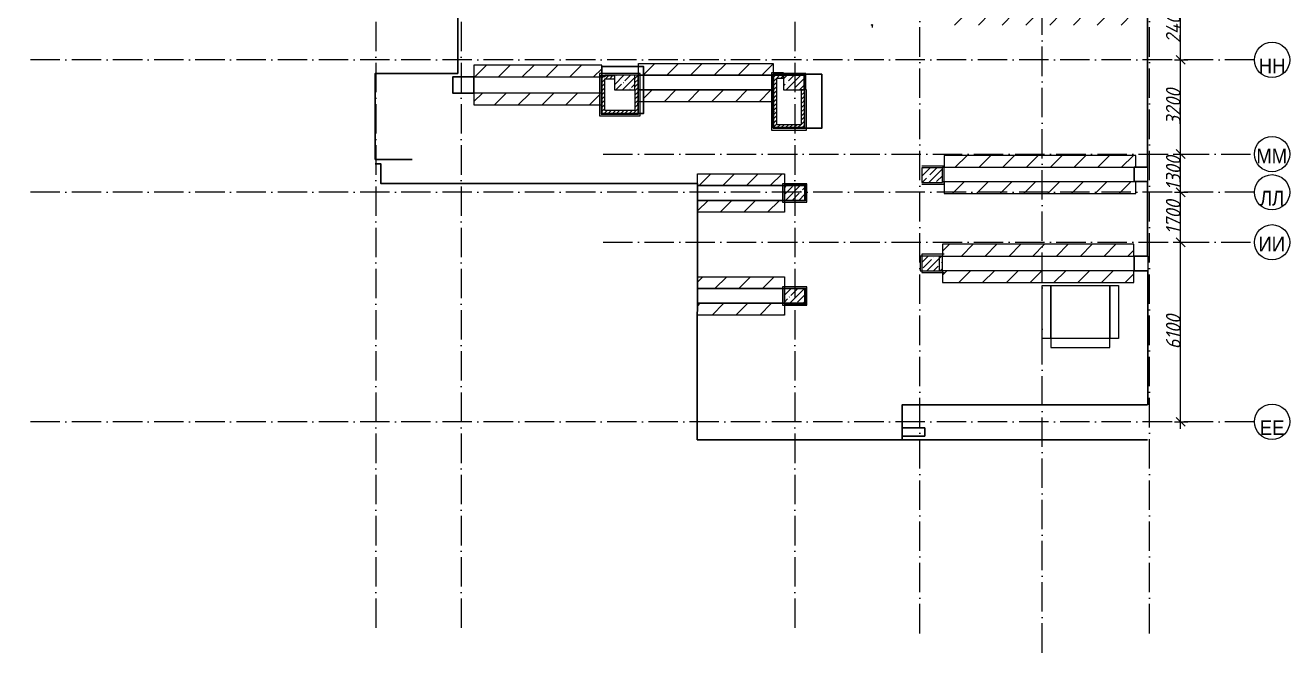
# Model space of a CAD drawing. Header units: millimetres. Extents: x 6277 to 253996, y -115614 to 184496.
# Drawn here: x 52700 to 95682, y 82356 to 103683 of the extents above; entities that cross this region are included whole.
import ezdxf

# ---------------------------------------------------------------- set-up
doc = ezdxf.new("R2010")
doc.units = ezdxf.units.MM
doc.linetypes.add('50_200_ШТРИХ_1Т_ш5_п1_п1_', pattern=[1400, 1000, -200, 0, -200])
for name, color, linetype, lineweight in [('A-ANNO-DIMS', 7, 'Continuous', 9), ('A-WALL', 7, 'Continuous', 5), ('A-WALL-FNSH-1', 7, 'Continuous', 5), ('I-WALL', 7, 'Continuous', 5), ('S-COLS', 7, 'Continuous', 9), ('S-COLS-1', 7, 'Continuous', 5), ('Ограждение', 7, 'Continuous', 9), ('Ограждение-1', 7, 'Continuous', 20)]:
    doc.layers.add(name, color=color, linetype=linetype, lineweight=lineweight)
for name, color, linetype, lineweight, true_color in [('A-FLOR-1', 7, 'Continuous', 5, 0xc0c0c0), ('I-WALL-15', 7, 'Continuous', 5, 0x787878), ('Оси-1', 7, 'Continuous', 20, 0xaaaaaa), ('Оси-2', 7, 'Continuous', 9, 0xaaaaaa), ('Оси-3', 7, '50_200_ШТРИХ_1Т_ш5_п1_п1_', 9, 0xaaaaaa)]:
    doc.layers.add(name, color=color, linetype=linetype, lineweight=lineweight, true_color=true_color)
doc.styles.add('Arial', font='arial.ttf', dxfattribs={"width": 0.9, "height": 500})
doc.styles.add('ISOCPEUR_I_1', font='isocpeui.ttf', dxfattribs={"width": 0.9, "height": 500})
doc.dimstyles.new('ISO-2_5_0_9К_БОЛЬШОЙ', dxfattribs={"dimscale": 304.8, "dimtxt": 497.990588, "dimasz": 0.984252, "dimexe": 0.787402, "dimexo": 0, "dimgap": 0, "dimtad": 1, "dimdec": 0, "dimzin": 0, "dimdsep": 46, "dimtxsty": 'ISOCPEUR_I_1', "dimblk1": 'OBLIQUE', "dimblk2": 'OBLIQUE', "dimsah": 1, "dimcen": 0.09, "dimdle": 0.787402, "dimazin": 0, "dimtfac": 1, "dimtdec": 4, "dimtix": 1, "dimtmove": 0, "dimatfit": 3, "dimfxl": 1, "dimtvp": 1, "dimtolj": 1, "dimtzin": 0, "dimarcsym": 2})
pattern_1 = [(45, (-10346.96, 34851.68), (-228.0985, 228.0985), []), (45, (-10118.86, 34851.68), (-228.0985, 228.0985), [403.225, -80.645, 6.706, -73.939])]
pattern_2 = [(0, (-10374.66, 34904.68), (406.4, 101.6), [6.706, -298.094, 6.706, -298.094, -1625.6]), (0, (-10374.66, 34904.68), (406.4, 101.6), [-609.6, 6.706, -602.894, 6.706, -298.094, -711.2]), (0, (-10374.66, 34904.68), (406.4, 101.6), [-1524, 6.706, -196.494, 6.706, -501.294]), (120, (-10222.26, 34955.48), (-291.18818, 301.15272), [6.706, -298.094, 6.706, -298.094, -1625.6]), (120, (-10222.26, 34955.48), (-291.18818, 301.15272), [-609.6, 6.706, -602.894, 6.706, -298.094, -711.2]), (120, (-10222.26, 34955.48), (-291.18818, 301.15272), [-1524, 6.706, -196.494, 6.706, -501.294]), (240, (-10171.46, 35158.68), (-115.21182, -402.75272), [6.706, -298.094, 6.706, -298.094, -1625.6]), (240, (-10171.46, 35158.68), (-115.21182, -402.75272), [-609.6, 6.706, -602.894, 6.706, -298.094, -711.2]), (240, (-10171.46, 35158.68), (-115.21182, -402.75272), [-1524, 6.706, -196.494, 6.706, -501.294])]
pattern_3 = [(45, (-10374.66, 34904.68), (-70.71068, 70.71068), [])]

# ---------------------------------------------------------------- blocks, each defined once
blk = doc.blocks.new('BSC_Колонна _Прямоугольная - 500х700-V240-АИ_План этажа_Стены_3')
at = {"layer": 'S-COLS-1'}
h = blk.add_hatch(dxfattribs=at)
h.set_pattern_fill('FP_168', color=256, style=0, pattern_type=2)
h.set_pattern_definition([(315, (-64381.04, 93900), (228.0985, 228.0985), []), (315, (-64381.04, 93671.9), (228.0985, 228.0985), [403.225, -80.645, 6.706, -73.939])])
h.paths.add_polyline_path([(-250, 350), (-250, -350), (250, -350), (250, 350), (-17, 350)])
for p, q in [((250, 350), (-250, 350)), ((-250, 350), (-250, -350)), ((250, -350), (250, 350)), ((-250, -350), (250, -350))]:
    blk.add_line(p, q, dxfattribs=at)
blk = doc.blocks.new('BSC_Колонна _Прямоугольная - 500х700-V252-АИ_План этажа_Стены_3')
at = {"layer": 'S-COLS-1'}
h = blk.add_hatch(dxfattribs=at)
h.set_pattern_fill('FP_180', color=256, style=0, pattern_type=2)
h.set_pattern_definition([(315, (-61381.04, 93900), (228.0985, 228.0985), []), (315, (-61381.04, 93671.9), (228.0985, 228.0985), [403.225, -80.645, 6.706, -73.939])])
h.paths.add_polyline_path([(-250, 350), (-250, -350), (250, -350), (250, 350), (152, 350)])
for p, q in [((250, 350), (-250, 350)), ((-250, 350), (-250, -350)), ((250, -350), (250, 350)), ((-250, -350), (250, -350))]:
    blk.add_line(p, q, dxfattribs=at)
blk = doc.blocks.new('BSC_Колонна _Прямоугольная - 500х700-V299-АИ_План этажа_Стены_3')
at = {"layer": 'S-COLS-1'}
h = blk.add_hatch(dxfattribs=at)
h.set_pattern_fill('FP_205', color=256, style=0, pattern_type=2)
h.set_pattern_definition([(315, (-66830.7, 83450), (228.0985, 228.0985), []), (315, (-66830.7, 83221.9), (228.0985, 228.0985), [403.225, -80.645, 6.706, -73.939])])
h.paths.add_polyline_path([(-250, 350), (-250, -350), (250, -350), (250, 350)])
for p, q in [((250, 350), (-250, 350)), ((-250, 350), (-250, -350)), ((250, -350), (250, 350)), ((-250, -350), (250, -350))]:
    blk.add_line(p, q, dxfattribs=at)
blk = doc.blocks.new('О_Балясина_Труба_ГОСТ 86452 - О_Балясина_Труба_ГОСТ 8645-68 2-26159581-АИ_План этажа_Стены_3')
at = {"layer": 'Ограждение-1'}
for p, q in [((10, 20), (-10, 20)), ((-10, 20), (-10, -20)), ((-7, -17), (-7, 17)), ((-7, 17), (7, 17)), ((7, 17), (7, -17)), ((10, -20), (10, 20)), ((-10, -20), (10, -20)), ((7, -17), (-7, -17))]:
    blk.add_line(p, q, dxfattribs=at)
blk = doc.blocks.new('Ось сетки - Круг_Ø6_00__ISO-2_5_0_9K_-17386508-АИ_План этажа_Стены_3')
at = {"layer": 'Оси-1'}
blk.add_circle((0, 0), 3, dxfattribs=at)
blk = doc.blocks.new('_Oblique')
at = {"color": 0, "linetype": 'ByBlock', "lineweight": -2}
blk.add_line((-0.5, -0.5), (0.5, 0.5), dxfattribs=at)
blk = doc.blocks.new('*D31')
at = {"layer": 'A-ANNO-DIMS', "color": 0, "lineweight": -2, "transparency": 16777216}
for p, q in [((45339, 96306), (45791, 96306)), ((45551, 89966), (45551, 96546)), ((45339, 90206), (45791, 90206))]:
    blk.add_line(p, q, dxfattribs=at)
at = {"layer": 'Defpoints', "color": 0, "transparency": 16777216}
for p in [(45339, 96306), (45551, 96306), (45339, 90206)]:
    blk.add_point(p, dxfattribs=at)
at = {"layer": 'A-ANNO-DIMS', "color": 0, "lineweight": -2, "transparency": 16777216, "xscale": 300, "yscale": 300, "zscale": 300}
for p, rotation in [((45551, 96306), 90), ((45551, 90206), 270)]:
    blk.add_blockref('_Oblique', p, dxfattribs=dict(at, rotation=rotation))
at = {"layer": 'A-ANNO-DIMS', "color": 0, "transparency": 16777216, "insert": (45301, 93256), "char_height": 500, "width": 1402.04, "attachment_point": 5, "rotation": 90, "style": 'ISOCPEUR_I_1'}
blk.add_mtext('\\A1;6100', dxfattribs=at)
blk = doc.blocks.new('*D32')
at = {"layer": 'A-ANNO-DIMS', "color": 0, "lineweight": -2, "transparency": 16777216}
for p, q in [((45339, 98006), (45791, 98006)), ((45551, 96066), (45551, 98246)), ((45339, 96306), (45791, 96306))]:
    blk.add_line(p, q, dxfattribs=at)
at = {"layer": 'Defpoints', "color": 0, "transparency": 16777216}
for p in [(45339, 98006), (45551, 98006), (45339, 96306)]:
    blk.add_point(p, dxfattribs=at)
at = {"layer": 'A-ANNO-DIMS', "color": 0, "lineweight": -2, "transparency": 16777216, "xscale": 300, "yscale": 300, "zscale": 300}
for p, rotation in [((45551, 98006), 90), ((45551, 96306), 270)]:
    blk.add_blockref('_Oblique', p, dxfattribs=dict(at, rotation=rotation))
at = {"layer": 'A-ANNO-DIMS', "color": 0, "transparency": 16777216, "insert": (45298, 97156), "char_height": 500, "width": 1402.04, "attachment_point": 5, "rotation": 90, "style": 'ISOCPEUR_I_1'}
blk.add_mtext('\\A1;1700', dxfattribs=at)
blk = doc.blocks.new('*D33')
at = {"layer": 'A-ANNO-DIMS', "color": 0, "lineweight": -2, "transparency": 16777216}
for p, q in [((45339, 99306), (45791, 99306)), ((45551, 97766), (45551, 99546)), ((45339, 98006), (45791, 98006))]:
    blk.add_line(p, q, dxfattribs=at)
at = {"layer": 'Defpoints', "color": 0, "transparency": 16777216}
for p in [(45339, 99306), (45551, 99306), (45339, 98006)]:
    blk.add_point(p, dxfattribs=at)
at = {"layer": 'A-ANNO-DIMS', "color": 0, "lineweight": -2, "transparency": 16777216, "xscale": 300, "yscale": 300, "zscale": 300}
for p, rotation in [((45551, 99306), 90), ((45551, 98006), 270)]:
    blk.add_blockref('_Oblique', p, dxfattribs=dict(at, rotation=rotation))
at = {"layer": 'A-ANNO-DIMS', "color": 0, "transparency": 16777216, "insert": (45301, 98656), "char_height": 500, "width": 1402.04, "attachment_point": 5, "rotation": 90, "style": 'ISOCPEUR_I_1'}
blk.add_mtext('\\A1;1300', dxfattribs=at)
blk = doc.blocks.new('*D34')
at = {"layer": 'A-ANNO-DIMS', "color": 0, "lineweight": -2, "transparency": 16777216}
for p, q in [((45551, 99066), (45551, 102746)), ((45339, 102506), (45791, 102506)), ((45339, 99306), (45791, 99306))]:
    blk.add_line(p, q, dxfattribs=at)
at = {"layer": 'Defpoints', "color": 0, "transparency": 16777216}
for p in [(45339, 102506), (45551, 102506), (45339, 99306)]:
    blk.add_point(p, dxfattribs=at)
at = {"layer": 'A-ANNO-DIMS', "color": 0, "lineweight": -2, "transparency": 16777216, "xscale": 300, "yscale": 300, "zscale": 300}
for p, rotation in [((45551, 102506), 90), ((45551, 99306), 270)]:
    blk.add_blockref('_Oblique', p, dxfattribs=dict(at, rotation=rotation))
at = {"layer": 'A-ANNO-DIMS', "color": 0, "transparency": 16777216, "insert": (45301, 100906), "char_height": 500, "width": 1516.96, "attachment_point": 5, "rotation": 90, "style": 'ISOCPEUR_I_1'}
blk.add_mtext('\\A1;3200', dxfattribs=at)
blk = doc.blocks.new('*D35')
at = {"layer": 'A-ANNO-DIMS', "color": 0, "lineweight": -2, "transparency": 16777216}
for p, q in [((45339, 104906), (45791, 104906)), ((45551, 102266), (45551, 105146)), ((45339, 102506), (45791, 102506))]:
    blk.add_line(p, q, dxfattribs=at)
at = {"layer": 'Defpoints', "color": 0, "transparency": 16777216}
for p in [(45339, 104906), (45551, 104906), (45339, 102506)]:
    blk.add_point(p, dxfattribs=at)
at = {"layer": 'A-ANNO-DIMS', "color": 0, "lineweight": -2, "transparency": 16777216, "xscale": 300, "yscale": 300, "zscale": 300}
for p, rotation in [((45551, 104906), 90), ((45551, 102506), 270)]:
    blk.add_blockref('_Oblique', p, dxfattribs=dict(at, rotation=rotation))
at = {"layer": 'A-ANNO-DIMS', "color": 0, "transparency": 16777216, "insert": (45301, 103706), "char_height": 500, "width": 1562.92, "attachment_point": 5, "rotation": 90, "style": 'ISOCPEUR_I_1'}
blk.add_mtext('\\A1;2400', dxfattribs=at)
blk = doc.blocks.new('osi')
at = {"layer": 'Оси-3'}
for p, q in [((18190.8, 126205.7), (18190.8, 83013.9)), ((21090.8, 126205.7), (21090.8, 83013.9)), ((32440.8, 126205.7), (32440.8, 83013.9)), ((36690.8, 83013.9), (36690.8, 126205.7)), ((40840.8, 82355.8), (40840.8, 126205.7)), ((44490.8, 83013.9), (44490.8, 126205.7)), ((48058.7, 102505.8), (6276.8, 102505.8)), ((25922, 99305.8), (48058.7, 99305.8)), ((48058.7, 98005.8), (6276.8, 98005.8)), ((25922, 96305.8), (48058.7, 96305.8)), ((48058.7, 90205.8), (6276.8, 90205.8))]:
    blk.add_line(p, q, dxfattribs=at)
at = {"layer": 'Оси-1', "xscale": 199.9999999999999, "yscale": 199.9999999999999, "zscale": 199.9999999999999}
for p, rotation in [((48658.7, 102505.8), 89.9999999999998), ((48658.7, 99305.8), 269.9999999999995), ((48658.7, 98005.8), 89.9999999999998), ((48658.7, 96305.8), 269.9999999999995), ((48658.7, 90205.8), 89.9999999999998)]:
    blk.add_blockref('Ось сетки - Круг_Ø6_00__ISO-2_5_0_9K_-17386508-АИ_План этажа_Стены_3', p, dxfattribs=dict(at, rotation=rotation))
at = {"layer": 'Оси-2', "char_height": 500, "attachment_point": 5, "line_spacing_factor": 0.936439, "style": 'Arial'}
for s, insert, width in [('\\pxqc,t4.572,9.144,13.716,18.288,22.86,27.432,32.004,36.576,41.148,45.72,50.292,54.864,59.436,64.008,68.58,73.152,77.724,82.296,86.868,91.44,96.012,100.584,105.156,109.728,114.3,118.872,123.444,128.016,132.588,137.16,141.732,146.304;{НН}', (48658.5, 102302.9), 916.2), ('\\pxqc,t4.572,9.144,13.716,18.288,22.86,27.432,32.004,36.576,41.148,45.72,50.292,54.864,59.436,64.008,68.58,73.152,77.724,82.296,86.868,91.44,96.012,100.584,105.156,109.728,114.3,118.872,123.444,128.016,132.588,137.16,141.732,146.304;{ММ}', (48647.3, 99244), 1036.8), ('\\pxqc,t4.572,9.144,13.716,18.288,22.86,27.432,32.004,36.576,41.148,45.72,50.292,54.864,59.436,64.008,68.58,73.152,77.724,82.296,86.868,91.44,96.012,100.584,105.156,109.728,114.3,118.872,123.444,128.016,132.588,137.16,141.732,146.304;{ЛЛ}', (48657.6, 97802.9), 846), ('\\pxqc,t4.572,9.144,13.716,18.288,22.86,27.432,32.004,36.576,41.148,45.72,50.292,54.864,59.436,64.008,68.58,73.152,77.724,82.296,86.868,91.44,96.012,100.584,105.156,109.728,114.3,118.872,123.444,128.016,132.588,137.16,141.732,146.304;{ИИ}', (48648.2, 96244), 916.2), ('\\pxqc,t4.572,9.144,13.716,18.288,22.86,27.432,32.004,36.576,41.148,45.72,50.292,54.864,59.436,64.008,68.58,73.152,77.724,82.296,86.868,91.44,96.012,100.584,105.156,109.728,114.3,118.872,123.444,128.016,132.588,137.16,141.732,146.304;{ЕЕ}', (48657.6, 90002.9), 846)]:
    blk.add_mtext(s, dxfattribs=dict(at, insert=insert, width=width))
at = {"layer": 'A-ANNO-DIMS'}
for base, p1, p2, override, picture, middle in [((45551.2, 104905.8), (45339.1, 102505.8), (45339.1, 104905.8), {"dimpost": '<>', "dimfxl": 2400}, '*D35', (45301.2, 103705.8)), ((45551.2, 102505.8), (45339.1, 99305.8), (45339.1, 102505.8), {"dimpost": '<>', "dimfxl": 3200}, '*D34', (45301.2, 100905.8)), ((45551.2, 99305.8), (45339.1, 98005.8), (45339.1, 99305.8), {"dimpost": '<>', "dimfxl": 1300}, '*D33', (45301.2, 98655.8)), ((45551.2, 98005.8), (45339.1, 96305.8), (45339.1, 98005.8), {"dimpost": '<>', "dimfxl": 1700}, '*D32', (45298, 97155.8)), ((45551.2, 96305.8), (45339.1, 90205.8), (45339.1, 96305.8), {"dimpost": '<>', "dimfxl": 6100}, '*D31', (45301.2, 93255.8))]:
    dim = blk.add_linear_dim(base=base, p1=p1, p2=p2, angle=90, dimstyle='ISO-2_5_0_9К_БОЛЬШОЙ', override=override, dxfattribs=at)
    dim.commit()
    dim.dimension.update_dxf_attribs({"geometry": picture, "text_midpoint": middle})

msp = doc.modelspace()

# ---------------------------------------------------------------- hatches: boundary and pattern name
h = msp.add_hatch()
h.set_pattern_fill('ANSI31', color=3, scale=180)
h.paths.add_polyline_path([(72220.3, 101380.4), (67950.4, 101380.4), (67950.4, 100980.4), (72220.3, 100980.4)])
h.paths.add_polyline_path([(72300.3, 102277.4), (72304.1, 102325.4), (67950.4, 102325.4), (67950.4, 101925.4), (72220.3, 101925.4), (72220.3, 102045.4), (72300.3, 102045.4)])
h.paths.add_polyline_path([(78063.8, 101485.4), (73716.3, 101485.4), (73716.3, 101085.4), (78063.8, 101085.4)])
h.paths.add_polyline_path([(78123.8, 102385.4), (73545.3, 102385.4), (73545.3, 102277.4), (73716.3, 102277.4), (73716.3, 101985.4), (78063.8, 101985.4), (78063.8, 102065.4), (78123.8, 102065.4)])
h.paths.add_polyline_path([(72727.2, 104618), (72667.2, 104618), (72667.2, 104738), (67950.4, 104738), (67950.4, 104338), (72727.2, 104338)])
h.paths.add_polyline_path([(72727.2, 105635.4), (67950.4, 105635.4), (67950.4, 105238), (72727.2, 105238)])
h.paths.add_polyline_path([(78503, 97672.4), (78443, 97672.4), (78443, 97732.4), (75553.7, 97732.4), (75553.2, 97332.4), (78503, 97332.4)])
h.paths.add_polyline_path([(78503, 98632.4), (75549.9, 98632.4), (75549.9, 98305.8), (75554.4, 98305.8), (75554.3, 98232.4), (78443, 98232.4), (78443, 98292.4), (78503, 98292.4)])
h.paths.add_polyline_path([(78503, 94172.4), (78443, 94172.4), (78443, 94232.4), (75549.9, 94232.4), (75549.9, 93832.4), (78503, 93832.4)])
h.paths.add_polyline_path([(78503, 95132.4), (75550.4, 95132.4), (75549.9, 94736.1), (75549.9, 94732.4), (78443, 94732.4), (78443, 94792.4), (78503, 94792.4)])
h.paths.add_polyline_path([(90386.2, 95340.4), (83877.2, 95340.4), (83877.2, 95337.8), (83877.2, 94940.4), (90386.2, 94940.4)])
h.paths.add_polyline_path([(90386.2, 96237.8), (83877.2, 96237.8), (83877.2, 95840.4), (90386.2, 95840.4)])
h.paths.add_polyline_path([(90446.2, 98360.4), (83937.2, 98360.4), (83937.2, 97963.1), (90446.2, 97963.1)])
h.paths.add_polyline_path([(90446.2, 99260.4), (83937.2, 99260.4), (83937.2, 98860.4), (90446.2, 98860.4)])
h.paths.add_polyline_path([(90386.2, 104090.4), (83937.2, 104090.4), (83937.2, 104027.8), (83877.2, 104027.8), (83877.2, 103690.4), (90386.2, 103690.4)])
h.paths.add_polyline_path([(90386.2, 104987.8), (83877.2, 104987.8), (83877.2, 104647.8), (83937.2, 104647.8), (83937.2, 104590.4), (90386.2, 104590.4)])
h.paths.add_polyline_path([(90386.2, 107440.4), (83937.2, 107440.4), (83937.2, 107377.8), (83877.2, 107377.8), (83877.2, 107040.4), (90386.2, 107040.4)])
h.paths.add_polyline_path([(90386.2, 108337.8), (83877.2, 108337.8), (83877.2, 107997.8), (83937.2, 107997.8), (83937.2, 107940.4), (90386.2, 107940.4)])
h.paths.add_polyline_path([(90386.2, 113290.4), (83937.2, 113290.4), (83937.2, 113227.8), (83877.2, 113227.8), (83877.2, 112890.4), (90386.2, 112890.4)])
h.paths.add_polyline_path([(90386.2, 114187.8), (83877.2, 114187.8), (83877.2, 113847.8), (83937.2, 113847.8), (83937.2, 113790.4), (90386.2, 113790.4)])
h.paths.add_polyline_path([(77973, 110156.4), (73382.4, 110156.4), (73382.4, 109756.4), (77973, 109756.4)])
h.paths.add_polyline_path([(77973, 111081.4), (73369.4, 111081.4), (73369.4, 110681.4), (77973, 110681.4)])
h.paths.add_polyline_path([(77973, 112532.4), (73382.4, 112532.4), (73382.4, 112132.4), (77973, 112132.4)])
h.paths.add_polyline_path([(78159.2, 113432.4), (74557.5, 113432.4), (74557.5, 113032.4), (77973, 113032.4), (77973, 113056.7), (78099.2, 113056.7), (78099.2, 113092.4), (78159.2, 113092.4)])
h.paths.add_polyline_path([(78297.2, 117553.4), (73387.4, 117553.4), (73387.4, 117153.4), (78297.2, 117153.4)])
h.paths.add_polyline_path([(78297.2, 116653.4), (73387.4, 116653.4), (73387.4, 116253.4), (78297.2, 116253.4)])
at = {"layer": 'I-WALL'}
h = msp.add_hatch(dxfattribs=at)
h.set_pattern_fill('FP_5', color=256, style=0, pattern_type=2)
h.set_pattern_definition(pattern_3)
h.paths.add_polyline_path([(72300.3, 100685.4), (72400.3, 100685.4), (72400.3, 101925.4), (72300.3, 101925.4)])
h = msp.add_hatch(dxfattribs=at)
h.set_pattern_fill('FP_5', color=256, style=0, pattern_type=2)
h.set_pattern_definition(pattern_3)
h.paths.add_polyline_path([(72400.3, 101865.4), (72725.3, 101865.4), (72725.3, 101965.4), (72400.3, 101965.4), (72400.3, 101925.4)])
h = msp.add_hatch(dxfattribs=at)
h.set_pattern_fill('FP_5', color=256, style=0, pattern_type=2)
h.set_pattern_definition(pattern_3)
h.paths.add_polyline_path([(73525.3, 100685.4), (73525.3, 101985.4), (73425.3, 101985.4), (73425.3, 100685.4)])
h = msp.add_hatch(dxfattribs=at)
h.set_pattern_fill('FP_5', color=256, style=0, pattern_type=2)
h.set_pattern_definition(pattern_3)
h.paths.add_polyline_path([(78475.3, 101885.4), (78475.3, 101985.4), (78143.8, 101985.4), (78143.8, 101885.4), (78243.8, 101885.4)])
h = msp.add_hatch(dxfattribs=at)
h.set_pattern_fill('FP_5', color=256, style=0, pattern_type=2)
h.set_pattern_definition(pattern_3)
h.paths.add_polyline_path([(78243.8, 100302.9), (78243.8, 101885.4), (78143.8, 101885.4), (78143.8, 100302.9)])
h = msp.add_hatch(dxfattribs=at)
h.set_pattern_fill('FP_5', color=256, style=0, pattern_type=2)
h.set_pattern_definition(pattern_3)
h.paths.add_polyline_path([(79175.3, 100202.9), (79175.3, 101485.4), (79075.3, 101485.4), (79075.3, 100202.9)])
h = msp.add_hatch(dxfattribs=at)
h.set_pattern_fill('FP_5', color=256, style=0, pattern_type=2)
h.set_pattern_definition(pattern_3)
h.paths.add_polyline_path([(72400.3, 100685.4), (73425.3, 100685.4), (73425.3, 100785.4), (72400.3, 100785.4)])
h = msp.add_hatch(dxfattribs=at)
h.set_pattern_fill('FP_5', color=256, style=0, pattern_type=2)
h.set_pattern_definition(pattern_3)
h.paths.add_polyline_path([(78143.8, 100202.9), (79075.3, 100202.9), (79075.3, 100302.9), (78143.8, 100302.9)])
at = {"layer": 'I-WALL-15'}
h = msp.add_hatch(dxfattribs=at)
h.set_pattern_fill('FP_3', color=256, style=0, pattern_type=2)
h.set_pattern_definition(pattern_2)
h.paths.add_polyline_path([(72300.3, 100665.4), (72300.3, 101925.4), (72280.3, 101925.4), (72280.3, 100665.4)])
h = msp.add_hatch(dxfattribs=at)
h.set_pattern_fill('FP_3', color=256, style=0, pattern_type=2)
h.set_pattern_definition(pattern_2)
h.paths.add_polyline_path([(72725.3, 101965.4), (72725.3, 101985.4), (72400.3, 101985.4), (72400.3, 101965.4)])
h = msp.add_hatch(dxfattribs=at)
h.set_pattern_fill('FP_3', color=256, style=0, pattern_type=2)
h.set_pattern_definition(pattern_2)
h.paths.add_polyline_path([(73545.3, 100665.4), (73545.3, 101985.4), (73525.3, 101985.4), (73525.3, 100665.4)])
h = msp.add_hatch(dxfattribs=at)
h.set_pattern_fill('FP_3', color=256, style=0, pattern_type=2)
h.set_pattern_definition(pattern_2)
h.paths.add_polyline_path([(78475.3, 101985.4), (78475.3, 102005.4), (78123.8, 102005.4), (78123.8, 101985.4), (78143.8, 101985.4)])
h = msp.add_hatch(dxfattribs=at)
h.set_pattern_fill('FP_3', color=256, style=0, pattern_type=2)
h.set_pattern_definition(pattern_2)
h.paths.add_polyline_path([(78123.8, 100202.9), (78143.8, 100202.9), (78143.8, 101985.4), (78123.8, 101985.4), (78123.8, 100302.9)])
h = msp.add_hatch(dxfattribs=at)
h.set_pattern_fill('FP_3', color=256, style=0, pattern_type=2)
h.set_pattern_definition(pattern_2)
h.paths.add_polyline_path([(79195.3, 100182.9), (79195.3, 101485.4), (79175.3, 101485.4), (79175.3, 100182.9)])
h = msp.add_hatch(dxfattribs=at)
h.set_pattern_fill('FP_3', color=256, style=0, pattern_type=2)
h.set_pattern_definition(pattern_2)
h.paths.add_polyline_path([(73425.3, 100665.4), (73525.3, 100665.4), (73525.3, 100685.4), (72300.3, 100685.4), (72300.3, 100665.4), (72841.1, 100665.4)])
h = msp.add_hatch(dxfattribs=at)
h.set_pattern_fill('FP_3', color=256, style=0, pattern_type=2)
h.set_pattern_definition(pattern_2)
h.paths.add_polyline_path([(79175.3, 100182.9), (79175.3, 100202.9), (78123.8, 100202.9), (78123.8, 100182.9), (79075.3, 100182.9)])
at = {"layer": 'S-COLS-1'}
h = msp.add_hatch(dxfattribs=at)
h.set_pattern_fill('FP_1', color=256, style=0, pattern_type=2)
h.set_pattern_definition([(45, (-10374.66, 34904.68), (-228.0985, 228.0985), []), (45, (-10146.56, 34904.68), (-228.0985, 228.0985), [403.225, -80.645, 6.706, -73.939])])
h.paths.add_polyline_path([(78475.3, 101485.4), (79175.3, 101485.4), (79175.3, 101985.4), (78475.3, 101985.4)])
h = msp.add_hatch(dxfattribs=at)
h.set_pattern_fill('FP_1', color=256, style=0, pattern_type=2)
h.set_pattern_definition(pattern_1)
h.paths.add_polyline_path([(78503, 97732.4), (79203, 97732.4), (79203, 98232.4), (78503, 98232.4)])
h = msp.add_hatch(dxfattribs=at)
h.set_pattern_fill('FP_1', color=256, style=0, pattern_type=2)
h.set_pattern_definition(pattern_1)
h.paths.add_polyline_path([(78503, 94232.4), (79203, 94232.4), (79203, 94732.4), (78503, 94732.4)])

# ---------------------------------------------------------------- linework, layer by layer
at = {"lineweight": 30}
for points in [[(90573.4, 116306.4), (90573.4, 116061.4), (90818.4, 116061.4), (90818.4, 113790.4), (90383.4, 113790.4), (90394.1, 113271.7), (90824.1, 113271.7), (90824.1, 107940.4), (90404.1, 107940.4), (90418.2, 107426.4), (90846.2, 107426.4), (90846.2, 104590.4), (90386.2, 104590.4), (90386.2, 104090.4), (90851.2, 104090.4), (90851.2, 98860.4), (90396.2, 98860.4), (90396.2, 98371.4), (90852.2, 98371.4), (90852.2, 95840.4), (90397.2, 95840.4), (90397.2, 95340.4), (90854.1, 95340.4), (90858.6, 90781.4)], [(73382.4, 110156.4), (67408.4, 110156.4), (67408.4, 105235.4), (67950.4, 105235.4), (67950.4, 104678.4), (67408.4, 104678.4), (67408.4, 102046.4)], [(67230.4, 102046.4), (64599.4, 102046.4), (64599.4, 101916.4)], [(64599.4, 101916.4), (64599.4, 99123.4), (65846.7, 99123.4)], [(67230.4, 102046.4), (67408.4, 102046.4)], [(67230.4, 101916.4), (67230.4, 101925.4)], [(64599.4, 98971.4), (64784.4, 98975.8), (64784.4, 98305.8), (75554.4, 98305.8)], [(75554.4, 98305.8), (75543.5, 89597.4), (90848.3, 89597.4)], [(90859.2, 95161.4), (90859.2, 90781.4)], [(90853.6, 90781.4), (90733.6, 90781.4), (90739.2, 90781.4), (82503.2, 90781.4), (82503.2, 89719.4), (83278.2, 89719.4), (83278.2, 89997.4), (82503.2, 89997.4), (82503.2, 89597.4), (78571.2, 89597.4)], [(90859.2, 90211.4), (90859.2, 90211.4), (90859.2, 90211.4)]]:
    msp.add_lwpolyline(points, dxfattribs=at)
at = {"color": 3}
for points in [[(67950.4, 101925.4), (72304.1, 101925.4), (72304.1, 102325.4), (67950.4, 102325.4)], [(78123.8, 101985.4), (73545.3, 101985.4), (73545.3, 102385.4), (78123.8, 102385.4)], [(67950.4, 101925.4), (72302.2, 101925.4), (72302.2, 101380.4), (67950.4, 101380.4)], [(73545.3, 101985.4), (78123.8, 101985.4), (78123.8, 101485.4), (73545.3, 101485.4)], [(78123.8, 101085.4), (73545.3, 101085.4), (73545.3, 101485.4), (78123.8, 101485.4)], [(67950.4, 100980.4), (72304.1, 100980.4), (72304.1, 101380.4), (67950.4, 101380.4)], [(83877.2, 98860.4), (90844.1, 98860.4), (90844.1, 98360.4), (83877.2, 98360.4)], [(83937.2, 98860.4), (90446.2, 98860.4), (90446.2, 99260.4), (83937.2, 99260.4)], [(78503, 98232.4), (75549.9, 98232.4), (75549.9, 98632.4), (78503, 98632.4)], [(83937.2, 97963.1), (90446.2, 97963.1), (90446.2, 98363.1), (83937.2, 98363.1)], [(78503, 97332.4), (75549.9, 97332.4), (75549.9, 97732.4), (78503, 97732.4)], [(83877.2, 95837.8), (90386.2, 95837.8), (90386.2, 96237.8), (83877.2, 96237.8)], [(83775.5, 95840.4), (90854.1, 95840.4), (90854.1, 95340.4), (83775.5, 95340.4)], [(78503, 94732.4), (75549.9, 94732.4), (75549.9, 95132.4), (78503, 95132.4)], [(83877.2, 94940.4), (90386.2, 94940.4), (90386.2, 95340.4), (83877.2, 95340.4)], [(78503, 93832.4), (75549.9, 93832.4), (75549.9, 94232.4), (78503, 94232.4)]]:
    msp.add_lwpolyline(points, close=True, dxfattribs=at)
at = {"lineweight": 30}
for points in [[(67950.4, 101925.4), (67230.4, 101925.4), (67230.4, 101380.4), (67950.4, 101380.4)], [(72300.3, 100685.4), (73716.3, 100685.4), (73716.3, 102277.4), (72300.3, 102277.4)], [(78123.8, 100182.9), (79773.8, 100182.9), (79773.8, 102017.9), (78123.8, 102017.9)], [(78503, 97732.4), (79223, 97732.4), (79223, 98252.4), (78503, 98252.4)], [(78503, 94207.4), (79233, 94207.4), (79233, 94732.4), (78503, 94732.4)]]:
    msp.add_lwpolyline(points, close=True, dxfattribs=at)
at = {"color": 3}
for points in [[(75580.2, 98232.4), (78503, 98232.4), (78503, 97732.4), (75580.2, 97732.4)], [(75580.2, 94732.4), (78503, 94732.4), (78503, 94232.4), (75580.2, 94232.4)]]:
    msp.add_lwpolyline(points, dxfattribs=at)
at = {"color": 5}
for points in [[(87564.4, 93032.3), (87264.4, 93032.3), (87264.4, 94832.3), (87564.4, 94832.3)], [(89564.4, 93032.3), (87564.4, 93032.3), (87564.4, 94832.3), (89564.4, 94832.3)], [(89564.4, 93032.3), (89564.4, 93032.3), (89564.4, 94832.3), (89564.4, 94832.3)], [(89864.4, 93032.3), (89564.4, 93032.3), (89564.4, 94832.3), (89864.4, 94832.3)], [(89564.4, 93032.3), (87564.4, 93032.3), (87564.4, 92732.3), (89564.4, 92732.3)]]:
    msp.add_lwpolyline(points, close=True, dxfattribs=at)
at = {"layer": 'A-FLOR-1'}
msp.add_line((81503, 103602.7), (81503, 103682.7), dxfattribs=at)
at = {"layer": 'A-WALL'}
for p, q in [((72220.3, 102045.4), (72220.3, 100605.4)), ((73605.3, 102045.4), (72220.3, 102045.4)), ((72280.3, 101925.4), (72280.3, 101985.4)), ((72280.3, 101985.4), (72400.3, 101985.4)), ((72300.3, 100685.4), (72300.3, 101925.4)), ((72725.3, 101965.4), (72400.3, 101965.4)), ((73525.3, 101985.4), (73525.3, 100685.4)), ((73605.3, 100605.4), (73605.3, 102045.4)), ((78063.8, 102065.4), (78063.8, 100122.9)), ((78475.3, 102065.4), (78063.8, 102065.4)), ((78123.8, 102005.4), (78123.8, 100202.9)), ((78143.8, 100202.9), (78143.8, 101985.4)), ((78143.8, 101985.4), (79175.3, 101985.4)), ((78475.3, 102045.4), (78475.3, 102065.4)), ((79235.3, 102045.4), (78475.3, 102045.4)), ((78475.3, 102005.4), (78475.3, 101985.4)), ((79175.3, 101985.4), (79175.3, 100202.9)), ((79235.3, 101485.4), (79235.3, 102045.4)), ((79175.3, 101485.4), (79195.3, 101485.4)), ((79195.3, 100182.9), (79195.3, 101485.4)), ((79255.3, 101485.4), (79235.3, 101485.4)), ((79255.3, 100122.9), (79255.3, 101485.4)), ((72220.3, 100605.4), (73605.3, 100605.4)), ((73525.3, 100685.4), (72300.3, 100685.4)), ((79175.3, 100202.9), (78143.8, 100202.9)), ((78063.8, 100122.9), (79255.3, 100122.9)), ((83937.2, 98897.8), (83177.2, 98897.8)), ((83937.2, 98277.8), (83937.2, 98897.8)), ((79263, 98292.4), (78443, 98292.4)), ((78443, 98292.4), (78443, 97672.4)), ((78503, 98232.4), (79203, 98232.4)), ((78503, 97732.4), (78503, 98232.4)), ((79203, 98232.4), (79203, 97732.4)), ((79263, 97672.4), (79263, 98292.4)), ((83177.2, 98277.8), (83937.2, 98277.8)), ((78443, 97672.4), (79263, 97672.4)), ((79203, 97732.4), (78503, 97732.4)), ((83937.2, 95897.8), (83177.2, 95897.8)), ((83177.2, 95897.8), (83177.2, 95837.8)), ((83117.2, 95837.8), (83117.2, 95337.8)), ((83177.2, 95837.8), (83117.2, 95837.8)), ((83117.2, 95337.8), (83177.2, 95337.8)), ((83177.2, 95337.8), (83177.2, 95277.8)), ((83177.2, 95277.8), (83937.2, 95277.8)), ((78443, 94792.4), (78443, 94172.4)), ((79263, 94792.4), (78443, 94792.4)), ((78503, 94232.4), (78503, 94732.4)), ((78503, 94732.4), (79203, 94732.4)), ((79203, 94732.4), (79203, 94232.4)), ((79263, 94172.4), (79263, 94792.4)), ((78443, 94172.4), (79263, 94172.4)), ((79203, 94232.4), (78503, 94232.4))]:
    msp.add_line(p, q, dxfattribs=at)
at = {"layer": 'A-WALL-FNSH-1'}
for p, q in [((72280.3, 101925.4), (72280.3, 100665.4)), ((72400.3, 101925.4), (72280.3, 101925.4)), ((72725.3, 101985.4), (72400.3, 101985.4)), ((72400.3, 101985.4), (72400.3, 101925.4)), ((73545.3, 101985.4), (73425.3, 101985.4)), ((73545.3, 100665.4), (73545.3, 101985.4)), ((78475.3, 102005.4), (78123.8, 102005.4)), ((78243.8, 101885.4), (78475.3, 101885.4)), ((78243.8, 100302.9), (78243.8, 101885.4)), ((78475.3, 101885.4), (78475.3, 101985.4)), ((72400.3, 100785.4), (72400.3, 101865.4)), ((72400.3, 101865.4), (72725.3, 101865.4)), ((73425.3, 101485.4), (73425.3, 100785.4)), ((79175.3, 101485.4), (79075.3, 101485.4)), ((79075.3, 101485.4), (79075.3, 100302.9)), ((72280.3, 100665.4), (73545.3, 100665.4)), ((73425.3, 100785.4), (72400.3, 100785.4)), ((78123.8, 100202.9), (78123.8, 100182.9)), ((78123.8, 100182.9), (79195.3, 100182.9)), ((79075.3, 100302.9), (78243.8, 100302.9))]:
    msp.add_line(p, q, dxfattribs=at)
at = {"layer": 'S-COLS-1'}
for p, q in [((79175.3, 101985.4), (78475.3, 101985.4)), ((78475.3, 101985.4), (78475.3, 101485.4)), ((79175.3, 101485.4), (79175.3, 101985.4)), ((78475.3, 101485.4), (79175.3, 101485.4)), ((79203, 98232.4), (78503, 98232.4)), ((78503, 98232.4), (78503, 97732.4)), ((79203, 97732.4), (79203, 98232.4)), ((78503, 97732.4), (79203, 97732.4)), ((79203, 94732.4), (78503, 94732.4)), ((78503, 94732.4), (78503, 94232.4)), ((79203, 94232.4), (79203, 94732.4)), ((78503, 94232.4), (79203, 94232.4))]:
    msp.add_line(p, q, dxfattribs=at)

# ---------------------------------------------------------------- block references
msp.add_blockref('osi', (46423.6, 0))
at = {"layer": 'S-COLS', "rotation": 89.9999999999999}
for name, p in [('BSC_Колонна _Прямоугольная - 500х700-V299-АИ_План этажа_Стены_3', (73075.3, 101735.4)), ('BSC_Колонна _Прямоугольная - 500х700-V240-АИ_План этажа_Стены_3', (83527.2, 98587.8)), ('BSC_Колонна _Прямоугольная - 500х700-V252-АИ_План этажа_Стены_3', (83527.2, 95587.8))]:
    msp.add_blockref(name, p, dxfattribs=at)
at = {"layer": 'Ограждение', "rotation": 90.00000000000024}
msp.add_blockref('О_Балясина_Труба_ГОСТ 86452 - О_Балясина_Труба_ГОСТ 8645-68 2-26159581-АИ_План этажа_Стены_3', (81483, 103692.7), dxfattribs=at)

doc.saveas('drawing.dxf')
